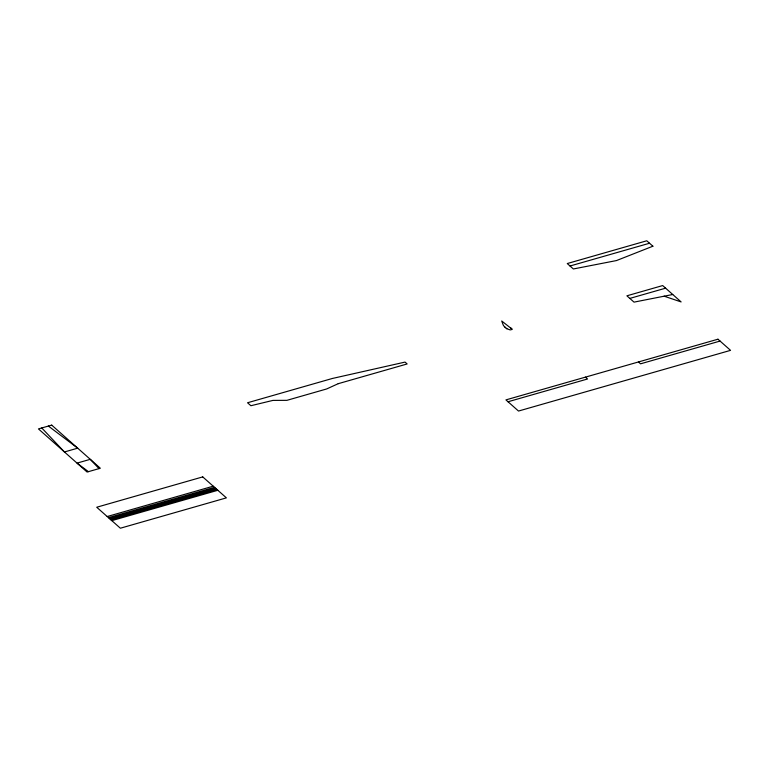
<?xml version="1.0" encoding="UTF-8"?>
<svg xmlns="http://www.w3.org/2000/svg" width="769" height="769" viewBox="0 0 769 769"><rect width="100%" height="100%" fill="white"/><g stroke="black" fill="none" stroke-linecap="round" stroke-linejoin="round"><path stroke-width="1.15" d="M570.012 265.997L649.536 243.235M629.83 298.41L665.608 288.173M107.199 516.537L213.224 486.191M508.021 401.754L587.535 378.992L585.44 377.137M720.072 341.061L640.548 363.824L638.453 361.959M108.458 517.652L214.484 487.315M109.294 518.402L215.32 488.055M110.14 519.142L216.156 488.796M110.976 519.892L216.993 489.545M111.813 520.632L217.838 490.286M672.74 294.498L634.021 302.13L626.889 295.815L662.676 285.568L681.123 301.929L664.137 296.19M506.838 328.738L510.135 329.911L512.202 329.44A8.786 2.855 -11.4 0 0 512.048 329.132L501.715 321L503.224 325.047A82.965 27.011 -11.4 0 0 503.878 326.046L506.838 328.738L506.338 328.401M88.416 471.657L77.025 463.111L90.281 459.324L99.018 468.629M48.389 426.064L77.698 448.164L64.442 451.961L41.766 427.958M510.933 328.036L511.712 328.757M504.868 327.171L505.454 327.709M338.225 383.683L326.652 388.96L286.895 400.341L272.937 400.399L250.896 405.724L247.541 402.754L332.362 378.473L405.052 362.093L407.147 363.958L338.225 383.683M652.891 246.215L616.478 260.566L573.366 268.967L567.253 263.546L646.767 240.784L652.891 246.215M51.706 425.113L38.45 428.91L87.089 472.041L100.335 468.244L51.706 425.113M202.737 476.895L96.721 507.242L120.368 528.216L226.394 497.87L202.737 476.895M717.967 339.206L505.925 399.89L518.508 411.05L730.55 350.356L717.967 339.206"/></g></svg>
